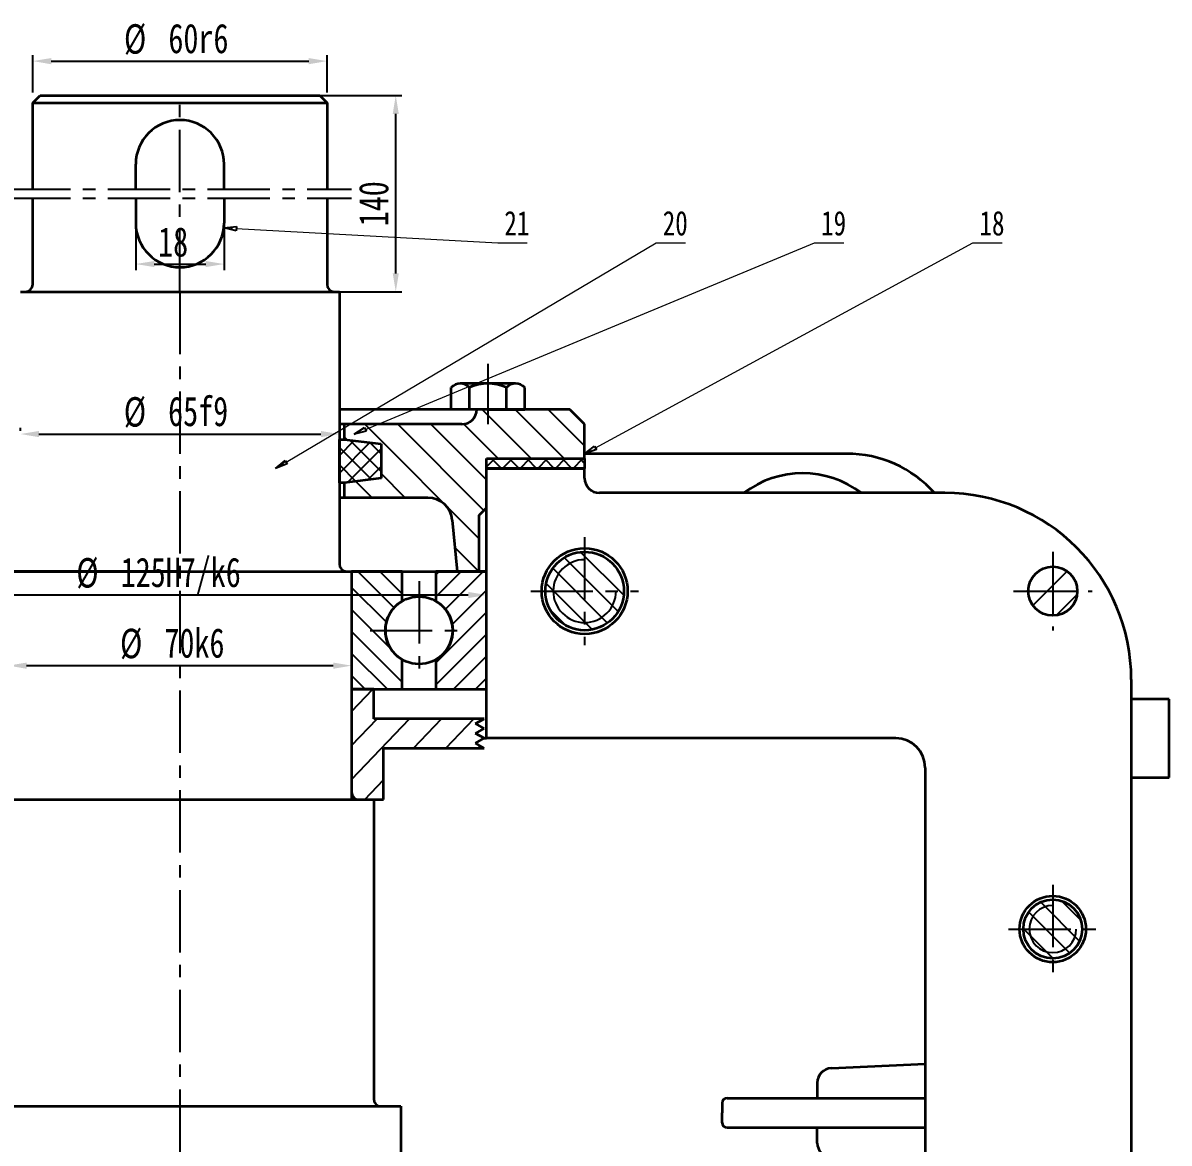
# Paper-space layout 'SW_Model_1' of a CAD drawing. Header units: millimetres. Extents: x -15 to 826, y 0 to 594.
# Drawn here: x 317.6 to 434.4, y 173.8 to 287.9 of the extents above; entities that cross this region are included whole.
import ezdxf

# ---------------------------------------------------------------- set-up
doc = ezdxf.new("R2010")
doc.units = ezdxf.units.MM
doc.linetypes.add('CENTER', pattern=[10.16, 6.35, -1.27, 1.27, -1.27])
for name, color, linetype in [('中心线', 1, 'CENTER'), ('剖面线', 5, 'Continuous'), ('尺寸', 179, 'Continuous'), ('文字', 179, 'Continuous'), ('标注', 179, 'Continuous'), ('细实线', 179, 'Continuous')]:
    doc.layers.add(name, color=color, linetype=linetype)
doc.layers.add('粗实线', color=179, linetype='Continuous', lineweight=35)
doc.styles.add('SLDTEXTSTYLE6', font='TXT', dxfattribs={"width": 0.75})
doc.dimstyles.new('SLDDIMSTYLE0', dxfattribs={"dimtxt": 3, "dimasz": 4.08, "dimexe": 0, "dimexo": 0.0625, "dimgap": 0.75, "dimtad": 2, "dimdec": 0, "dimlfac": 2, "dimrnd": 1e-09, "dimzin": 12, "dimdsep": 46, "dimtxsty": 'SLDTEXTSTYLE6', "dimblk1": 'NONE', "dimblk2": 'NONE', "dimsah": 1, "dimcen": 0.09, "dimadec": 0, "dimazin": 3, "dimtfac": 1, "dimtdec": 3, "dimtofl": 0, "dimtmove": 0, "dimatfit": 3, "dimldrblk": 'NONE', "dimfxl": 0, "dimfrac": 2, "dimtolj": 1, "dimtzin": 12, "dimarcsym": 0})

# ---------------------------------------------------------------- blocks, each defined once
blk = doc.blocks.new('_D_17')
at = {"layer": '尺寸'}
for p, q in [((318.57, 280.84), (318.57, 284.65)), ((320.45, 284.03), (346.7, 284.03)), ((348.57, 280.84), (348.57, 284.65))]:
    blk.add_line(p, q, dxfattribs=at)
for points in [[(320.45, 284.34), (320.45, 283.71), (318.57, 284.03)], [(346.7, 284.34), (346.7, 283.71), (348.57, 284.03)]]:
    blk.add_solid(points, dxfattribs=at)
at = {"layer": '尺寸', "char_height": 3, "attachment_point": 1, "style": 'SLDTEXTSTYLE6'}
for s, insert in [('%%c', (327.87, 287.79)), ('60r6', (332.4, 287.84))]:
    blk.add_mtext(s, dxfattribs=dict(at, insert=insert))
blk = doc.blocks.new('_None')
blk = doc.blocks.new('_D_18')
at = {"layer": '尺寸'}
for p, q in [((333.88, 280.53), (356.2, 280.53)), ((355.57, 262.4), (355.57, 278.65)), ((333.88, 260.53), (356.2, 260.53))]:
    blk.add_line(p, q, dxfattribs=at)
for points in [[(355.26, 278.65), (355.88, 278.65), (355.57, 280.53)], [(355.26, 262.4), (355.88, 262.4), (355.57, 260.53)]]:
    blk.add_solid(points, dxfattribs=at)
at = {"layer": '尺寸', "insert": (351.81, 267.2), "char_height": 3, "attachment_point": 1, "rotation": 90, "style": 'SLDTEXTSTYLE6'}
blk.add_mtext('140', dxfattribs=at)
blk = doc.blocks.new('_D_19')
at = {"layer": '尺寸'}
for p, q in [((329.07, 267.71), (329.07, 262.72)), ((338.07, 267.71), (338.07, 262.72)), ((330.95, 263.35), (336.2, 263.35))]:
    blk.add_line(p, q, dxfattribs=at)
for points in [[(330.95, 263.66), (330.95, 263.04), (329.07, 263.35)], [(336.2, 263.66), (336.2, 263.04), (338.07, 263.35)]]:
    blk.add_solid(points, dxfattribs=at)
at = {"layer": '尺寸', "insert": (331.35, 267.11), "char_height": 3, "attachment_point": 1, "style": 'SLDTEXTSTYLE6'}
blk.add_mtext('18', dxfattribs=at)
blk = doc.blocks.new('_D_30')
at = {"layer": '尺寸'}
for p, q in [((316.07, 222.74), (316.07, 223.05)), ((317.95, 222.43), (349.2, 222.43)), ((351.07, 222.74), (351.07, 223.05))]:
    blk.add_line(p, q, dxfattribs=at)
for points in [[(317.95, 222.74), (317.95, 222.11), (316.07, 222.43)], [(349.2, 222.74), (349.2, 222.11), (351.07, 222.43)]]:
    blk.add_solid(points, dxfattribs=at)
at = {"layer": '尺寸', "char_height": 3, "attachment_point": 1, "style": 'SLDTEXTSTYLE6'}
for s, insert in [('%%c', (327.47, 226.19)), ('70k6', (331.99, 226.24))]:
    blk.add_mtext(s, dxfattribs=dict(at, insert=insert))
blk = doc.blocks.new('_D_31')
at = {"layer": '尺寸'}
for p, q in [((302.32, 229.94), (302.32, 230.25)), ((364.82, 229.94), (364.82, 230.25)), ((304.2, 229.63), (362.95, 229.63))]:
    blk.add_line(p, q, dxfattribs=at)
for points in [[(304.2, 229.94), (304.2, 229.31), (302.32, 229.63)], [(362.95, 229.94), (362.95, 229.31), (364.82, 229.63)]]:
    blk.add_solid(points, dxfattribs=at)
at = {"layer": '尺寸', "char_height": 3, "attachment_point": 1, "style": 'SLDTEXTSTYLE6'}
for s, insert in [('125H7/k6', (327.53, 233.44)), ('%%c', (323.01, 233.39))]:
    blk.add_mtext(s, dxfattribs=dict(at, insert=insert))
blk = doc.blocks.new('_D_33')
at = {"layer": '尺寸'}
for p, q in [((317.32, 246.34), (317.32, 246.65)), ((349.82, 246.34), (349.82, 246.65)), ((319.2, 246.03), (347.95, 246.03))]:
    blk.add_line(p, q, dxfattribs=at)
for points in [[(319.2, 246.34), (319.2, 245.71), (317.32, 246.03)], [(347.95, 246.34), (347.95, 245.71), (349.82, 246.03)]]:
    blk.add_solid(points, dxfattribs=at)
at = {"layer": '尺寸', "char_height": 3, "attachment_point": 1, "style": 'SLDTEXTSTYLE6'}
for s, insert in [('65f9', (332.37, 249.84)), ('%%c', (327.85, 249.79))]:
    blk.add_mtext(s, dxfattribs=dict(at, insert=insert))

psp = doc.layouts.new('SW_Model_1')

# ---------------------------------------------------------------- hatches: boundary and pattern name
at = {"layer": '剖面线'}
h = psp.add_hatch(dxfattribs=at)
h.set_pattern_fill('ANSI31', color=256, scale=0.75, angle=90, style=0)
edge = h.paths.add_edge_path(flags=0)
edge.add_arc((358.84305, 237.0255), 2.5, 5.3321589, 90)
edge.add_line((358.84305, 239.5255), (350.32058, 239.5255))
edge.add_line((350.32058, 239.5255), (350.32058, 241.06506))
edge.add_line((350.32058, 241.06506), (354.07058, 241.5255))
edge.add_line((354.07058, 241.5255), (354.07058, 245.0255))
edge.add_line((354.07058, 245.0255), (350.32058, 245.48594))
edge.add_line((350.32058, 245.48594), (350.32058, 247.0255))
edge.add_line((350.32058, 247.0255), (362.32058, 247.0255))
edge.add_arc((362.32058, 248.5255), 1.5, 270, 360)
edge.add_line((363.82058, 248.5255), (367.57058, 248.5255))
edge.add_line((367.57058, 248.5255), (372.07058, 248.5255))
edge.add_line((372.07058, 248.5255), (373.32058, 248.5255))
edge.add_line((373.32058, 248.5255), (374.82058, 247.0255))
edge.add_line((374.82058, 247.0255), (374.82058, 243.5255))
edge.add_line((374.82058, 243.5255), (372.07058, 243.5255))
edge.add_line((372.07058, 243.5255), (367.57058, 243.5255))
edge.add_line((367.57058, 243.5255), (364.82058, 243.5255))
edge.add_line((364.82058, 243.5255), (364.82058, 242.5255))
edge.add_line((364.82058, 242.5255), (364.82058, 238.5255))
edge.add_line((364.82058, 238.5255), (364.07058, 237.7755))
edge.add_line((364.07058, 237.7755), (364.07058, 232.0255))
edge.add_line((364.07058, 232.0255), (361.82058, 232.0255))
edge.add_line((361.82058, 232.0255), (361.33223, 237.25782))
h = psp.add_hatch(dxfattribs=at)
h.set_pattern_fill('ANSI37', color=256, scale=0.4, style=0)
h.paths.add_polyline_path([(349.82058, 241.06506), (349.82058, 243.2755), (349.82058, 245.48594), (350.32058, 245.48594), (354.07058, 245.0255), (354.07058, 241.5255), (350.32058, 241.06506)], flags=0)
h = psp.add_hatch(dxfattribs=at)
h.set_pattern_fill('ANSI37', color=256, scale=0.4, style=0)
h.paths.add_polyline_path([(364.82058, 243.5255), (374.82058, 243.5255), (374.82058, 242.5255), (364.82058, 242.5255)], flags=0)
h = psp.add_hatch(dxfattribs=at)
h.set_pattern_fill('ANSI31', color=256, scale=0.5, angle=90, style=0)
edge = h.paths.add_edge_path(flags=0)
edge.add_arc((374.82058, 230.0255), 4, 0, 360)
h = psp.add_hatch(dxfattribs=at)
h.set_pattern_fill('ANSI31', color=256, scale=0.75, style=0)
edge = h.paths.add_edge_path(flags=0)
edge.add_arc((422.53233, 230.0255), 2.5, 0, 360)
h = psp.add_hatch(dxfattribs=at)
h.set_pattern_fill('ANSI31', color=256, scale=0.5, angle=90, style=0)
edge = h.paths.add_edge_path(flags=0)
edge.add_line((351.07058, 232.0255), (351.07058, 226.0255))
edge.add_line((351.07058, 226.0255), (351.07058, 220.0255))
edge.add_line((351.07058, 220.0255), (356.22683, 220.0255))
edge.add_line((356.22683, 220.0255), (356.22683, 223.04854))
edge.add_arc((357.94558, 226.0255), 3.4375, 120, 240, ccw=False)
edge.add_line((356.22683, 229.00246), (356.22683, 232.0255))
edge.add_line((356.22683, 232.0255), (351.07058, 232.0255))
h = psp.add_hatch(dxfattribs=at)
h.set_pattern_fill('ANSI31', color=256, scale=0.5, style=0)
edge = h.paths.add_edge_path(flags=0)
edge.add_line((364.82058, 220.0255), (364.82058, 226.0255))
edge.add_line((364.82058, 226.0255), (364.82058, 232.0255))
edge.add_line((364.82058, 232.0255), (359.66433, 232.0255))
edge.add_line((359.66433, 232.0255), (359.66433, 229.00246))
edge.add_arc((357.94558, 226.0255), 3.4375, -60, 60, ccw=False)
edge.add_line((359.66433, 223.04854), (359.66433, 220.0255))
edge.add_line((359.66433, 220.0255), (364.82058, 220.0255))
h = psp.add_hatch(dxfattribs=at)
h.set_pattern_fill('ANSI31', color=256, scale=0.75, angle=1.5, style=0)
h.paths.add_polyline_path([(351.07058, 220.0255), (351.07058, 208.7755), (354.32058, 208.7755), (354.32058, 214.0255), (364.57058, 214.0255), (363.70558, 214.5255), (364.57058, 215.0255), (363.70558, 215.5255), (364.57058, 216.0255), (363.70558, 216.5255), (364.57058, 217.0255), (353.32058, 217.0255), (353.32058, 220.0255)], flags=0)
h = psp.add_hatch(dxfattribs=at)
h.set_pattern_fill('ANSI31', color=256, scale=0.5, angle=90, style=0)
edge = h.paths.add_edge_path(flags=0)
edge.add_arc((422.53233, 195.588), 3, 0, 360)
at = {"layer": '标注'}
h = psp.add_hatch(dxfattribs=at)
h.set_pattern_fill('ANSI31', color=256, scale=0.5, style=0)
h.paths.add_polyline_path([(339.32997, 267.16641), (339.30759, 266.75034), (338.07058, 267.0255)], flags=0)
h = psp.add_hatch(dxfattribs=at)
h.set_pattern_fill('ANSI31', color=256, scale=0.5, style=0)
h.paths.add_polyline_path([(352.39495, 246.69754), (352.55483, 246.31277), (351.32058, 246.0255)], flags=0)
h = psp.add_hatch(dxfattribs=at)
h.set_pattern_fill('ANSI31', color=256, scale=0.5, style=0)
h.paths.add_polyline_path([(374.82058, 244.0255), (375.81946, 244.80534), (376.01839, 244.43923)], flags=0)
h = psp.add_hatch(dxfattribs=at)
h.set_pattern_fill('ANSI31', color=256, scale=0.5, style=0)
h.paths.add_polyline_path([(344.28948, 243.34228), (344.50201, 242.9839), (343.32058, 242.5255)], flags=0)

# ---------------------------------------------------------------- linework, layer by layer
at = {"layer": '中心线'}
for p, q in [((333.57058, 260.5255), (333.57058, 280.5255)), ((316.07058, 270.99328), (351.07058, 270.99328)), ((316.07058, 270.05772), (351.07058, 270.05772)), ((333.57058, 260.5255), (333.57058, 104.2755)), ((364.964, 253.1755), (364.964, 247.0255)), ((374.82058, 235.5255), (374.82058, 224.5255)), ((422.53233, 234.0255), (422.53233, 226.0255)), ((357.94558, 231.0255), (357.94558, 221.0255)), ((369.32058, 230.0255), (380.32058, 230.0255)), ((418.53233, 230.0255), (426.53233, 230.0255)), ((352.94558, 226.0255), (362.94558, 226.0255)), ((422.53233, 200.088), (422.53233, 191.088)), ((418.03233, 195.588), (427.03233, 195.588))]:
    psp.add_line(p, q, dxfattribs=at)
at = {"layer": '剖面线'}
for p, q in [((363.82058, 248.5255), (367.57058, 248.5255)), ((367.57058, 248.5255), (372.07058, 248.5255)), ((372.07058, 248.5255), (373.32058, 248.5255)), ((373.32058, 248.5255), (374.82058, 247.0255)), ((350.32058, 245.48594), (350.32058, 247.0255)), ((350.32058, 247.0255), (362.32058, 247.0255)), ((374.82058, 247.0255), (374.82058, 243.5255)), ((349.82058, 243.2755), (349.82058, 245.48594)), ((349.82058, 245.48594), (350.32058, 245.48594)), ((350.32058, 245.48594), (354.07058, 245.0255)), ((354.07058, 245.0255), (350.32058, 245.48594)), ((354.07058, 245.0255), (354.07058, 241.5255)), ((354.07058, 241.5255), (354.07058, 245.0255)), ((349.82058, 241.06506), (349.82058, 243.2755)), ((367.57058, 243.5255), (364.82058, 243.5255)), ((364.82058, 243.5255), (364.82058, 242.5255)), ((364.82058, 242.5255), (364.82058, 243.5255)), ((364.82058, 243.5255), (374.82058, 243.5255)), ((372.07058, 243.5255), (367.57058, 243.5255)), ((374.82058, 243.5255), (372.07058, 243.5255)), ((374.82058, 243.5255), (374.82058, 242.5255)), ((364.82058, 242.5255), (364.82058, 238.5255)), ((374.82058, 242.5255), (364.82058, 242.5255)), ((350.32058, 241.06506), (349.82058, 241.06506)), ((354.07058, 241.5255), (350.32058, 241.06506)), ((350.32058, 241.06506), (354.07058, 241.5255)), ((350.32058, 239.5255), (350.32058, 241.06506)), ((358.84305, 239.5255), (350.32058, 239.5255)), ((364.82058, 238.5255), (364.07058, 237.7755)), ((361.82058, 232.0255), (361.33223, 237.25782)), ((364.07058, 237.7755), (364.07058, 232.0255)), ((356.22683, 232.0255), (351.07058, 232.0255)), ((351.07058, 232.0255), (351.07058, 226.0255)), ((356.22683, 229.00246), (356.22683, 232.0255)), ((364.82058, 232.0255), (359.66433, 232.0255)), ((359.66433, 232.0255), (359.66433, 229.00246)), ((364.07058, 232.0255), (361.82058, 232.0255)), ((364.82058, 226.0255), (364.82058, 232.0255)), ((351.07058, 226.0255), (351.07058, 220.0255)), ((364.82058, 220.0255), (364.82058, 226.0255)), ((356.22683, 220.0255), (356.22683, 223.04854)), ((359.66433, 223.04854), (359.66433, 220.0255)), ((351.07058, 220.0255), (356.22683, 220.0255)), ((353.32058, 220.0255), (351.07058, 220.0255)), ((351.07058, 220.0255), (351.07058, 208.7755)), ((353.32058, 217.0255), (353.32058, 220.0255)), ((359.66433, 220.0255), (364.82058, 220.0255)), ((364.57058, 217.0255), (353.32058, 217.0255)), ((363.70558, 216.5255), (364.57058, 217.0255)), ((364.57058, 216.0255), (363.70558, 216.5255)), ((363.70558, 215.5255), (364.57058, 216.0255)), ((364.57058, 215.0255), (363.70558, 215.5255)), ((363.70558, 214.5255), (364.57058, 215.0255)), ((354.32058, 208.7755), (354.32058, 214.0255)), ((354.32058, 214.0255), (364.57058, 214.0255)), ((364.57058, 214.0255), (363.70558, 214.5255)), ((351.07058, 208.7755), (354.32058, 208.7755))]:
    psp.add_line(p, q, dxfattribs=at)
for centre, radius in [((374.82058, 230.0255), 4), ((422.53233, 230.0255), 2.5), ((422.53233, 195.588), 3)]:
    psp.add_circle(centre, radius, dxfattribs=at)
for centre, radius, start, end in [((362.32058, 248.5255), 1.5, 270, 0), ((358.84305, 237.0255), 2.5, 5.3321589, 90), ((357.94558, 226.0255), 3.4375, 120, 240), ((357.94558, 226.0255), 3.4375, 300, 60)]:
    psp.add_arc(centre, radius, start, end, dxfattribs=at)
at = {"layer": '标注'}
for p, q in [((338.07058, 267.0255), (339.32997, 267.16641)), ((339.30759, 266.75034), (338.07058, 267.0255)), ((339.32997, 267.16641), (339.30759, 266.75034)), ((351.32058, 246.0255), (352.39495, 246.69754)), ((352.39495, 246.69754), (352.55483, 246.31277)), ((352.55483, 246.31277), (351.32058, 246.0255)), ((374.82058, 244.0255), (375.81946, 244.80534)), ((376.01839, 244.43923), (374.82058, 244.0255)), ((375.81946, 244.80534), (376.01839, 244.43923)), ((343.32058, 242.5255), (344.28948, 243.34228)), ((344.50201, 242.9839), (343.32058, 242.5255)), ((344.28948, 243.34228), (344.50201, 242.9839))]:
    psp.add_line(p, q, dxfattribs=at)
at = {"layer": '标注', "linetype": 'Continuous', "lineweight": 18}
for p, q in [((339.31878, 266.95837), (365.96293, 265.5255)), ((344.39575, 243.16309), (382.10528, 265.5255)), ((352.47489, 246.50516), (398.24763, 265.5255)), ((365.96293, 265.5255), (368.96293, 265.5255)), ((375.91892, 244.62228), (414.38998, 265.5255)), ((382.10528, 265.5255), (385.10528, 265.5255)), ((398.24763, 265.5255), (401.24763, 265.5255)), ((414.38998, 265.5255), (417.38998, 265.5255))]:
    psp.add_line(p, q, dxfattribs=at)
at = {"layer": '粗实线'}
for p, q in [((318.57058, 279.7755), (319.32058, 280.5255)), ((319.32058, 280.5255), (347.82058, 280.5255)), ((347.82058, 280.5255), (348.57058, 279.7755)), ((318.57058, 270.99328), (318.57058, 279.7755)), ((318.57058, 279.7755), (348.57058, 279.7755)), ((348.57058, 279.7755), (348.57058, 270.99328)), ((329.07058, 270.99328), (329.07058, 273.5255)), ((338.07058, 270.99328), (338.07058, 273.5255)), ((318.57058, 261.2755), (318.57058, 270.05772)), ((329.07058, 270.05772), (329.07058, 267.5255)), ((338.07058, 270.05772), (338.07058, 267.5255)), ((348.57058, 270.05772), (348.57058, 261.2755)), ((317.32058, 260.5255), (349.82058, 260.5255)), ((349.82058, 260.5255), (349.82058, 232.7755)), ((367.77859, 251.1755), (362.14942, 251.1755)), ((361.21123, 248.5255), (361.21123, 250.78689)), ((363.08762, 248.5255), (363.08762, 250.78689)), ((366.84039, 248.5255), (366.84039, 250.78689)), ((368.71678, 248.5255), (368.71678, 250.78689)), ((363.82058, 248.5255), (349.82058, 248.5255)), ((364.964, 248.5255), (361.21123, 248.5255)), ((367.57058, 248.5255), (363.82058, 248.5255)), ((364.964, 248.5255), (368.71678, 248.5255)), ((372.07058, 248.5255), (367.57058, 248.5255)), ((373.32058, 248.5255), (372.07058, 248.5255)), ((374.82058, 247.0255), (373.32058, 248.5255)), ((350.32058, 247.0255), (349.82058, 247.0255)), ((362.32058, 247.0255), (350.32058, 247.0255)), ((350.32058, 247.0255), (350.32058, 245.48594)), ((374.82058, 243.5255), (374.82058, 247.0255)), ((349.82058, 243.2755), (349.82058, 245.48594)), ((349.82058, 245.48594), (350.32058, 245.48594)), ((350.32058, 245.48594), (354.07058, 245.0255)), ((350.32058, 245.48594), (354.07058, 245.0255)), ((354.07058, 245.0255), (354.07058, 241.5255)), ((354.07058, 245.0255), (354.07058, 241.5255)), ((349.82058, 241.06506), (349.82058, 243.2755)), ((364.82058, 242.5255), (364.82058, 243.5255)), ((364.82058, 243.5255), (367.57058, 243.5255)), ((364.82058, 242.5255), (364.82058, 243.5255)), ((364.82058, 243.5255), (374.82058, 243.5255)), ((367.57058, 243.5255), (372.07058, 243.5255)), ((372.07058, 243.5255), (374.82058, 243.5255)), ((401.53233, 244.0255), (374.82058, 244.0255)), ((374.82058, 243.5255), (374.82058, 242.5255)), ((364.82058, 215.0255), (364.82058, 242.5255)), ((364.82058, 242.5255), (374.82058, 242.5255)), ((364.82058, 238.5255), (364.82058, 242.5255)), ((374.82058, 242.5255), (364.82058, 242.5255)), ((374.82058, 241.5255), (374.82058, 242.5255)), ((350.32058, 241.06506), (349.82058, 241.06506)), ((354.07058, 241.5255), (350.32058, 241.06506)), ((354.07058, 241.5255), (350.32058, 241.06506)), ((350.32058, 241.06506), (350.32058, 239.5255)), ((350.32058, 239.5255), (349.82058, 239.5255)), ((358.84305, 239.5255), (350.32058, 239.5255)), ((411.53233, 240.0255), (376.32058, 240.0255)), ((364.07058, 237.7755), (364.82058, 238.5255)), ((361.33223, 237.25782), (361.82058, 232.0255)), ((364.07058, 232.0255), (364.07058, 237.7755)), ((333.57058, 232.0255), (302.32058, 232.0255)), ((316.07058, 232.0255), (351.07058, 232.0255)), ((333.57058, 232.0255), (364.82058, 232.0255)), ((351.07058, 232.0255), (351.07058, 209.5255)), ((356.22683, 232.0255), (351.07058, 232.0255)), ((351.07058, 232.0255), (351.07058, 226.0255)), ((356.22683, 229.00246), (356.22683, 232.0255)), ((356.22683, 232.0255), (359.66433, 232.0255)), ((364.82058, 232.0255), (359.66433, 232.0255)), ((359.66433, 232.0255), (359.66433, 229.00246)), ((361.82058, 232.0255), (364.07058, 232.0255)), ((364.82058, 226.0255), (364.82058, 232.0255)), ((351.07058, 226.0255), (351.07058, 220.0255)), ((364.82058, 220.0255), (364.82058, 226.0255)), ((356.22683, 220.0255), (356.22683, 223.04854)), ((359.66433, 223.04854), (359.66433, 220.0255)), ((430.53233, 221.0255), (430.53233, 168.1505)), ((351.07058, 220.0255), (356.22683, 220.0255)), ((353.32058, 220.0255), (351.07058, 220.0255)), ((351.07058, 220.0255), (351.07058, 208.7755)), ((353.32058, 217.0255), (353.32058, 220.0255)), ((356.22683, 220.0255), (359.66433, 220.0255)), ((359.66433, 220.0255), (364.82058, 220.0255)), ((434.3865, 219.0255), (430.53233, 219.0255)), ((434.3865, 211.0255), (434.3865, 219.0255)), ((364.57058, 217.0255), (353.32058, 217.0255)), ((363.70558, 216.5255), (364.57058, 217.0255)), ((364.57058, 216.0255), (363.70558, 216.5255)), ((363.70558, 215.5255), (364.57058, 216.0255)), ((364.57058, 215.0255), (363.70558, 215.5255)), ((363.70558, 214.5255), (364.57058, 215.0255)), ((364.57058, 215.0255), (364.82058, 215.0255)), ((406.53233, 215.0255), (364.82058, 215.0255)), ((354.32058, 208.7755), (354.32058, 214.0255)), ((354.32058, 214.0255), (364.57058, 214.0255)), ((364.57058, 214.0255), (363.70558, 214.5255)), ((409.53233, 212.0255), (409.53233, 168.1505)), ((430.53233, 211.0255), (434.3865, 211.0255)), ((313.82058, 208.7755), (353.32058, 208.7755)), ((351.07058, 208.7755), (354.32058, 208.7755)), ((353.32058, 208.7755), (353.32058, 178.2755)), ((399.96422, 181.41661), (409.53233, 181.85152)), ((398.53233, 179.91816), (398.53233, 178.35152)), ((388.83998, 177.85152), (388.83998, 176.85152)), ((389.33998, 178.35152), (409.53233, 178.35152)), ((311.07058, 177.5255), (356.07058, 177.5255)), ((356.07058, 177.5255), (356.07058, 172.5255)), ((388.83998, 175.85152), (388.83998, 176.85152)), ((389.33998, 175.35152), (409.53233, 175.35152)), ((398.53233, 173.78489), (398.53233, 175.35152))]:
    psp.add_line(p, q, dxfattribs=at)
for centre, radius in [((374.82058, 230.0255), 4.375), ((374.82058, 230.0255), 4), ((422.53233, 230.0255), 2.5), ((357.94558, 226.0255), 3.4375), ((422.53233, 195.588), 3.375), ((422.53233, 195.588), 3)]:
    psp.add_circle(centre, radius, dxfattribs=at)
for centre, radius, start, end in [((333.57058, 273.5255), 4.5, 0, 180), ((333.57058, 267.5255), 4.5, 180, 0), ((317.82058, 261.2755), 0.75, 270, 0), ((349.32058, 261.2755), 0.75, 180, 270), ((362.14942, 249.84869), 1.32681, 45, 135), ((364.964, 246.45119), 4.72431, 66.598161, 113.401839), ((367.77859, 249.84869), 1.32681, 45, 135), ((362.32058, 248.5255), 1.5, 270, 0), ((401.53233, 232.0255), 12, 41.8103149, 90), ((397.03233, 232.0255), 10, 53.1301024, 126.8698976), ((376.32058, 241.5255), 1.5, 180, 270), ((358.84305, 237.0255), 2.5, 5.3321589, 90), ((411.53233, 221.0255), 19, 0, 90), ((350.57058, 232.7755), 0.75, 180, 270), ((357.94558, 226.0255), 3.4375, 120, 240), ((357.94558, 226.0255), 3.4375, 300, 60), ((406.53233, 212.0255), 3, 0, 90), ((351.82058, 209.5255), 0.75, 180, 270), ((400.03233, 179.91816), 1.5, 92.6025622, 180), ((354.07058, 178.2755), 0.75, 180, 270), ((389.33998, 177.85152), 0.5, 90, 180), ((389.33998, 175.85152), 0.5, 180, 270), ((400.03233, 173.78489), 1.5, 180, 267.3974378)]:
    psp.add_arc(centre, radius, start, end, dxfattribs=at)
at = {"layer": '细实线'}
for centre, radius in [((374.82058, 230.0255), 3.2), ((422.53233, 195.588), 2.4)]:
    psp.add_arc(centre, radius, 90, 0, dxfattribs=at)

# ---------------------------------------------------------------- texts
at = {"layer": '文字', "char_height": 2.5, "attachment_point": 2, "style": 'SLDTEXTSTYLE6'}
for s, insert in [('21', (367.91259, 268.76553)), ('20', (384.05494, 268.76553)), ('19', (400.19729, 268.76553)), ('18', (416.33964, 268.76553))]:
    psp.add_mtext(s, dxfattribs=dict(at, insert=insert))

# ---------------------------------------------------------------- dimensions: what is measured, and where the dimension line sits
at = {"layer": '尺寸'}
for base, p1, p2, text, picture, middle in [((318.57058, 285.838), (348.57058, 280.5255), (318.57058, 280.5255), '%%c<>r6r6', '_D_17', (333.57058, 285.838)), ((317.32058, 247.838), (349.82058, 246.0255), (317.32058, 246.0255), '%%c<>f9f9', '_D_33', (333.57058, 247.838)), ((302.32058, 231.438), (364.82058, 229.6255), (302.32058, 229.6255), '%%c125H7/k6H7/k6', '_D_31', (333.57058, 231.438)), ((316.07058, 224.238), (351.07058, 222.4255), (316.07058, 222.4255), '%%c<>k6k6', '_D_30', (333.57058, 224.238))]:
    dim = psp.add_linear_dim(base=base, p1=p1, p2=p2, text=text, dimstyle='SLDDIMSTYLE0', dxfattribs=at)
    dim.commit()
    dim.dimension.update_dxf_attribs({"geometry": picture, "text_midpoint": middle, "dimtype": 160})
dim = psp.add_linear_dim(base=(353.75808, 260.5255), p1=(333.57058, 280.5255), p2=(333.57058, 260.5255), angle=90, dimstyle='SLDDIMSTYLE0', dxfattribs=at)
dim.commit()
dim.dimension.update_dxf_attribs({"geometry": '_D_18', "text_midpoint": (353.75808, 270.5255), "dimtype": 160})
dim = psp.add_linear_dim(base=(329.07058, 265.1602), p1=(338.07058, 268.0255), p2=(329.07058, 268.0255), dimstyle='SLDDIMSTYLE0', dxfattribs=at)
dim.commit()
dim.dimension.update_dxf_attribs({"geometry": '_D_19', "text_midpoint": (333.57058, 265.1602), "dimtype": 160})

doc.saveas('drawing.dxf')
